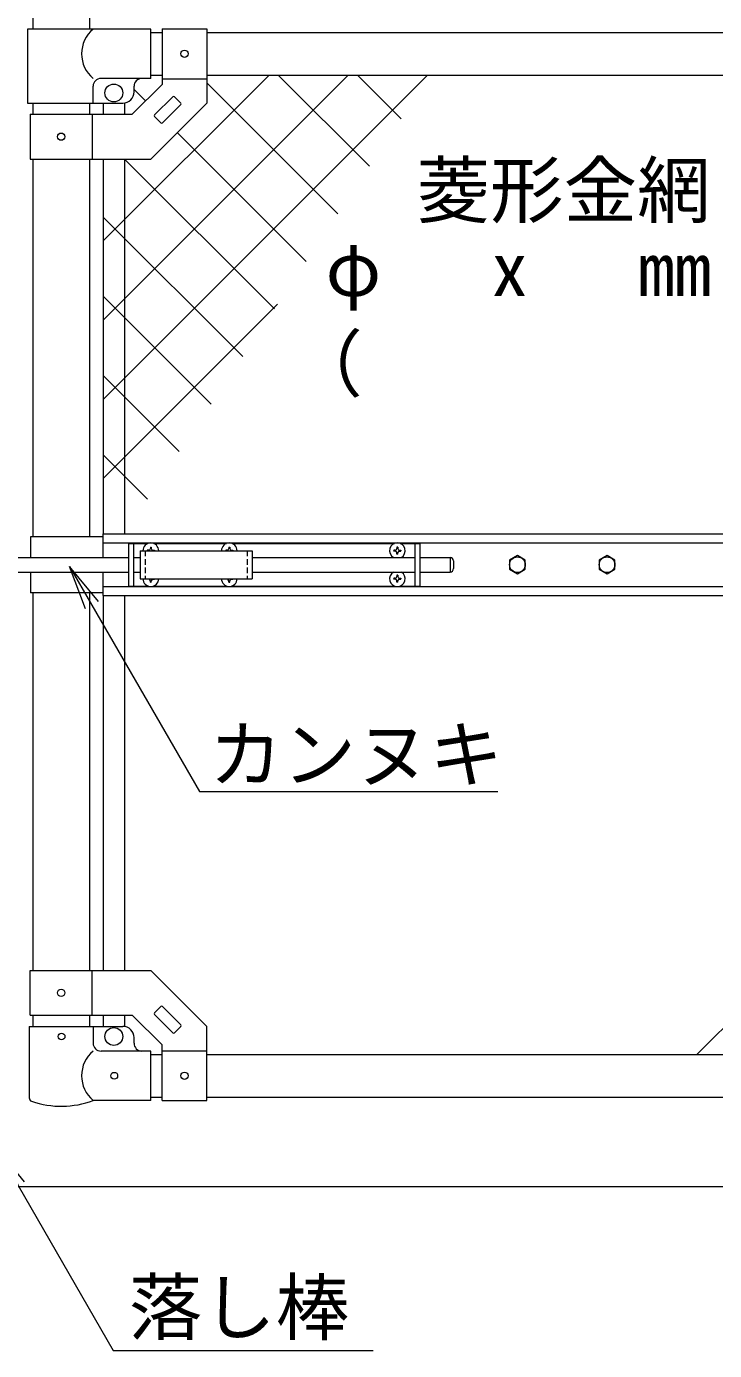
# Model space of a CAD drawing. Units: millimetres, scale not verified. Extents: x -4200 to 4200, y -2970 to 2970.
# Drawn here: x 1484 to 2098, y -465 to 717 of the extents above; entities that cross this region are included whole.
import ezdxf
from ezdxf.enums import TextEntityAlignment as Align

# ---------------------------------------------------------------- set-up
doc = ezdxf.new("R2010")
doc.units = ezdxf.units.MM
doc.header["$LTSCALE"] = 20
doc.linetypes.add('USER2', pattern=[0.375, 0.25, -0.125])
for name, color, linetype, lineweight in [('0-3_D-STR1', 1, 'Continuous', 18), ('0-4_D-BGD', 7, 'Continuous', 9), ('0-6_D-STR3', 3, 'Continuous', 13), ('0-8_0', 7, 'Continuous', 9), ('0-9_D-STR-TXT', 7, 'Continuous', 9), ('0-A_D-STR2', 7, 'Continuous', 9)]:
    doc.layers.add(name, color=color, linetype=linetype, lineweight=lineweight)
doc.styles.add('ＭＳ ゴシック', font='')
doc.styles.get('ＭＳ ゴシック').set_extended_font_data('MS Gothic')

# ---------------------------------------------------------------- blocks, each defined once
blk = doc.blocks.new('MLeader1')
at = {"layer": '0-8_0'}
blk.add_line((1470.63, -321.08), (1456.41, -283.1), dxfattribs=at)
for points in [[(1482.18, -314.41), (1456.41, -283.1), (1476.41, -317.74)], [(1476.41, -317.74), (1561.35, -464.87), (1785.96, -464.87), (1793.16, -464.87)]]:
    blk.add_lwpolyline(points, dxfattribs=at)
blk = doc.blocks.new('MLeader5')
at = {"layer": '0-8_0'}
blk.add_line((1536.57, 196.9), (1522.35, 234.88), dxfattribs=at)
for points in [[(1548.12, 203.57), (1522.35, 234.88), (1542.35, 200.24)], [(1542.35, 200.24), (1638.38, 33.9), (1897.17, 33.9), (1904.37, 33.9)]]:
    blk.add_lwpolyline(points, dxfattribs=at)

msp = doc.modelspace()

# ---------------------------------------------------------------- linework, layer by layer
at = {"layer": '0-3_D-STR1'}
for p, q in [((1489.47, 1150.37), (1489.47, 714.37)), ((1540.27, 1150.37), (1540.27, 714.37)), ((1594.87, 711.37), (1604.87, 711.37)), ((1644.87, 711.37), (2279.07, 711.37)), ((1594.87, 673.37), (1604.87, 673.37)), ((1644.87, 673.37), (2279.07, 673.37)), ((1489.47, 648.37), (1489.47, 638.37)), ((1540.27, 648.37), (1540.27, 638.37)), ((1552.37, 648.37), (1552.37, 638.37)), ((1571.37, 648.37), (1571.37, 638.37)), ((1489.47, 598.37), (1489.47, 261.37)), ((1540.27, 598.37), (1540.27, 261.37)), ((1552.37, 598.37), (1552.37, 263.87)), ((1571.37, 598.37), (1571.37, 263.87)), ((1489.47, 211.37), (1489.47, -125.63)), ((1540.27, 211.37), (1540.27, -125.63)), ((1552.37, 208.87), (1552.37, -125.63)), ((1571.37, 208.87), (1571.37, -125.63)), ((1489.47, -165.63), (1489.47, -175.63)), ((1540.27, -165.63), (1540.27, -175.63)), ((1552.37, -165.63), (1552.37, -175.63)), ((1571.37, -165.63), (1571.37, -175.75)), ((1594.87, -200.63), (1604.87, -200.63)), ((1644.87, -200.63), (2279.07, -200.63)), ((1594.87, -238.63), (1604.87, -238.63)), ((1644.87, -238.63), (2279.07, -238.63))]:
    msp.add_line(p, q, dxfattribs=at)
at = {"layer": '0-4_D-BGD'}
msp.add_line((609.22, -318.63), (2359.22, -318.63), dxfattribs=at)
at = {"layer": '0-6_D-STR3'}
for p, q in [((1594.87, 714.37), (1484.92, 714.37)), ((1484.92, 714.37), (1484.92, 648.37)), ((1594.87, 670.37), (1594.87, 714.37)), ((1604.87, 714.62), (1604.87, 664.94)), ((1604.87, 714.62), (1644.87, 714.62)), ((1644.87, 714.62), (1644.87, 648.37)), ((1543.42, 648.37), (1543.42, 663.37)), ((1594.87, 670.37), (1550.42, 670.37)), ((1578.3, 638.37), (1604.87, 664.94)), ((1579.87, 658.37), (1579.87, 663.37)), ((1604.87, 670.12), (1644.87, 670.12)), ((1598.2, 637.77), (1614.46, 654.03)), ((1615.88, 654.03), (1621.53, 648.38)), ((1484.92, 648.37), (1569.87, 648.37)), ((1487.17, 638.37), (1578.3, 638.37)), ((1487.17, 638.37), (1487.17, 598.37)), ((1542.57, 638.37), (1542.57, 598.37)), ((1605.27, 630.7), (1621.53, 646.96)), ((1598.2, 636.36), (1603.85, 630.7)), ((1487.37, 261.37), (1487.37, 242.87)), ((1551.97, 261.37), (1487.37, 261.37)), ((1551.97, 263.87), (2371.97, 263.87)), ((1551.97, 263.87), (1551.97, 242.87)), ((1551.97, 255.87), (2371.97, 255.87)), ((1574.87, 255.37), (1574.87, 217.37)), ((1574.87, 255.37), (1592.27, 255.37)), ((1579.37, 255.37), (1579.37, 217.37)), ((1585.37, 248.87), (1585.37, 223.87)), ((1585.37, 248.87), (1685.37, 248.87)), ((1593.01, 249.29), (1591.72, 249.26)), ((1591.72, 249.26), (1591.72, 248.87)), ((1594.47, 252.02), (1594.45, 250.72)), ((1594.47, 252.02), (1595.26, 252.02)), ((1595.26, 252.02), (1595.28, 250.72)), ((1597.46, 255.37), (1662.27, 255.37)), ((1663.01, 249.29), (1661.72, 249.26)), ((1661.72, 249.26), (1661.72, 248.87)), ((1664.47, 252.02), (1664.45, 250.72)), ((1664.47, 252.02), (1665.26, 252.02)), ((1665.26, 252.02), (1665.28, 250.72)), ((1666.72, 249.29), (1668.02, 249.26)), ((1667.46, 255.37), (1812.27, 255.37)), ((1668.02, 249.26), (1668.02, 248.87)), ((1685.37, 248.87), (1685.37, 223.87)), ((1813.01, 249.29), (1811.72, 249.26)), ((1811.72, 249.26), (1811.72, 248.87)), ((1814.47, 252.02), (1814.45, 250.72)), ((1815.26, 252.02), (1814.47, 252.02)), ((1815.26, 252.02), (1815.28, 250.72)), ((1816.72, 248.45), (1818.02, 248.47)), ((1817.46, 255.37), (1834.87, 255.37)), ((1818.02, 248.47), (1818.02, 248.87)), ((1830.37, 255.37), (1830.37, 217.37)), ((1834.87, 255.37), (1834.87, 217.37)), ((1393.57, 242.87), (1574.87, 242.87)), ((1579.37, 242.87), (1585.37, 242.87)), ((1685.37, 242.87), (1830.37, 242.87)), ((1814.47, 245.72), (1814.45, 247.01)), ((1815.26, 245.72), (1814.47, 245.72)), ((1815.26, 245.72), (1815.28, 247.01)), ((1834.87, 242.87), (1861.87, 242.87)), ((1861.87, 242.87), (1861.87, 229.87)), ((1864.87, 239.87), (1864.87, 232.87)), ((1393.57, 229.87), (1574.87, 229.87)), ((1487.37, 229.87), (1487.37, 211.37)), ((1551.97, 229.87), (1551.97, 208.87)), ((1579.37, 229.87), (1585.37, 229.87)), ((1685.37, 229.87), (1830.37, 229.87)), ((1814.47, 227.02), (1814.45, 225.72)), ((1815.26, 227.02), (1814.47, 227.02)), ((1815.26, 227.02), (1815.28, 225.72)), ((1834.87, 229.87), (1861.87, 229.87)), ((1551.97, 216.87), (2371.97, 216.87)), ((1574.87, 217.37), (1592.27, 217.37)), ((1585.37, 223.87), (1685.37, 223.87)), ((1591.72, 223.47), (1591.72, 223.87)), ((1593.01, 223.45), (1591.72, 223.47)), ((1594.47, 220.72), (1594.45, 222.01)), ((1594.47, 220.72), (1595.26, 220.72)), ((1595.26, 220.72), (1595.28, 222.01)), ((1596.72, 223.45), (1598.02, 223.47)), ((1597.46, 217.37), (1662.27, 217.37)), ((1598.02, 223.47), (1598.02, 223.87)), ((1661.72, 223.47), (1661.72, 223.87)), ((1663.01, 223.45), (1661.72, 223.47)), ((1664.47, 220.72), (1664.45, 222.01)), ((1664.47, 220.72), (1665.26, 220.72)), ((1665.26, 220.72), (1665.28, 222.01)), ((1666.72, 223.45), (1668.02, 223.47)), ((1667.46, 217.37), (1812.27, 217.37)), ((1668.02, 223.47), (1668.02, 223.87)), ((1813.01, 224.29), (1811.72, 224.26)), ((1811.72, 224.26), (1811.72, 223.87)), ((1814.47, 220.72), (1814.45, 222.01)), ((1815.26, 220.72), (1814.47, 220.72)), ((1815.26, 220.72), (1815.28, 222.01)), ((1816.72, 224.29), (1818.02, 224.26)), ((1816.72, 223.45), (1818.02, 223.47)), ((1817.46, 217.37), (1834.87, 217.37)), ((1818.02, 224.26), (1818.02, 223.87)), ((1818.02, 223.47), (1818.02, 223.87)), ((1551.97, 211.37), (1487.37, 211.37)), ((1551.97, 208.87), (2371.97, 208.87)), ((1487.17, -165.63), (1487.17, -125.63)), ((1542.57, -165.63), (1542.57, -125.63)), ((1598.2, -163.62), (1603.85, -157.97)), ((1598.2, -165.04), (1614.46, -181.3)), ((1605.27, -157.97), (1621.53, -174.23)), ((1486.32, -175.63), (1543.42, -175.63)), ((1486.32, -175.63), (1486.32, -239.33)), ((1487.17, -165.63), (1578.3, -165.63)), ((1543.42, -175.63), (1543.42, -190.63)), ((1543.42, -175.63), (1569.87, -175.63)), ((1578.3, -165.63), (1604.87, -192.2)), ((1615.88, -181.3), (1621.53, -175.64)), ((1644.87, -241.88), (1644.87, -175.63)), ((1579.87, -190.63), (1579.87, -185.63)), ((1594.87, -197.63), (1550.42, -197.63)), ((1594.87, -241.63), (1594.87, -197.63)), ((1604.87, -241.88), (1604.87, -192.2)), ((1604.87, -197.38), (1644.87, -197.38)), ((1594.87, -241.63), (1543.42, -241.63)), ((1604.87, -241.88), (1644.87, -241.88))]:
    msp.add_line(p, q, dxfattribs=at)
at = {"layer": '0-6_D-STR3', "linetype": 'USER2'}
for p, q in [((1589.87, 248.87), (1589.87, 223.87)), ((1680.87, 248.87), (1680.87, 223.87))]:
    msp.add_line(p, q, dxfattribs=at)
at = {"layer": '0-6_D-STR3'}
for points in [[(1487.17, 598.37), (1594.87, 598.37), (1644.87, 648.37)], [(1596.72, 249.29), (1598.02, 249.26), (1598.02, 248.87)], [(1813.01, 248.45), (1811.72, 248.47), (1811.72, 248.87)], [(1816.72, 249.29), (1818.02, 249.26), (1818.02, 248.87)], [(1813.01, 223.45), (1811.72, 223.47), (1811.72, 223.87)], [(1487.17, -125.63), (1594.87, -125.63), (1644.87, -175.63)]]:
    msp.add_lwpolyline(points, dxfattribs=at)
for points in [[(1921.97, 244.47), (1914.95, 240.42), (1914.95, 232.32), (1921.97, 228.27), (1928.98, 232.32), (1928.98, 240.42)], [(2001.97, 244.47), (1994.95, 240.42), (1994.95, 232.32), (2001.97, 228.27), (2008.98, 232.32), (2008.98, 240.42)]]:
    msp.add_lwpolyline(points, close=True, dxfattribs=at)
for centre, radius in [((1624.87, 692.37), 3.25), ((1561.87, 657.37), 8), ((1514.87, 618.37), 3.25), ((1921.97, 236.37), 7.03), ((2001.97, 236.37), 7.03), ((1514.87, -145.63), 3.25), ((1561.87, -184.63), 8), ((1515.27, -184.63), 3), ((1562.27, -219.63), 3), ((1624.87, -219.63), 3.25)]:
    msp.add_circle(centre, radius, dxfattribs=at)
for centre, radius, start, end in [((1561.61, 692.37), 28.55, 129.59418, 230.40582), ((1550.42, 663.37), 7, 90, 180), ((1586.87, 663.37), 7, 90, 180), ((1569.87, 658.37), 10, 270, 0), ((1615.17, 653.33), 1, 45, 135), ((1620.83, 647.67), 1, 315, 45), ((1598.91, 637.06), 1, 135, 225), ((1604.56, 631.41), 1, 225, 315), ((1594.87, 248.87), 7, 0, 180), ((1592.96, 250.77), 1.49, 270, 0), ((1596.77, 250.77), 1.49, 180, 270), ((1664.87, 248.87), 7, 0, 180), ((1662.96, 250.77), 1.49, 270, 0), ((1666.77, 250.77), 1.49, 180, 270), ((1814.87, 248.87), 7, 301.00272, 238.99728), ((1812.96, 250.77), 1.49, 270, 0), ((1812.96, 246.96), 1.49, 0, 90), ((1816.77, 250.77), 1.49, 180, 270), ((1816.77, 246.96), 1.49, 90, 180), ((1861.87, 239.87), 3, 0, 90), ((1814.87, 223.87), 7, 121.00272, 58.99728), ((1812.96, 225.77), 1.49, 270, 0), ((1816.77, 225.77), 1.49, 180, 270), ((1861.87, 232.87), 3, 270, 0), ((1594.87, 223.87), 7, 180, 0), ((1592.96, 221.96), 1.49, 0, 90), ((1596.77, 221.96), 1.49, 90, 180), ((1664.87, 223.87), 7, 180, 0), ((1662.96, 221.96), 1.49, 0, 90), ((1666.77, 221.96), 1.49, 90, 180), ((1812.96, 221.96), 1.49, 0, 90), ((1816.77, 221.96), 1.49, 90, 180), ((1598.91, -164.33), 1, 135, 225), ((1604.56, -158.67), 1, 45, 135), ((1569.87, -185.63), 10, 0, 90), ((1620.83, -174.94), 1, 315, 45), ((1615.17, -180.59), 1, 225, 315), ((1561.61, -219.63), 28.55, 129.59418, 230.40582), ((1550.42, -190.63), 7, 180, 270), ((1586.87, -190.63), 7, 180, 270), ((1489.62, -239.33), 3.3, 180, 250.77949), ((1514.87, -166.9), 80, 250.77949, 290.9084)]:
    msp.add_arc(centre, radius, start, end, dxfattribs=at)
at = {"layer": '0-A_D-STR2'}
for p, q in [((1552.37, 525.38), (1700.35, 673.37)), ((1552.37, 454.67), (1771.07, 673.37)), ((1552.37, 383.96), (1841.78, 673.37)), ((1761.68, 549.49), (1644.87, 666.3)), ((1789.95, 591.93), (1708.51, 673.37)), ((1818.23, 634.36), (1779.22, 673.37)), ((1590.19, 650.26), (1579.87, 660.59)), ((1733.4, 507.06), (1618.48, 621.98)), ((1705.13, 464.62), (1571.38, 598.37)), ((1676.85, 422.19), (1552.37, 546.67)), ((1648.58, 379.75), (1552.37, 475.96)), ((1552.37, 313.25), (1707.9, 468.78)), ((1620.3, 337.31), (1552.37, 405.25)), ((1592.03, 294.88), (1552.37, 334.54)), ((2371.57, 88.78), (2082.15, -200.63))]:
    msp.add_line(p, q, dxfattribs=at)

# ---------------------------------------------------------------- block references
at = {"layer": '0-8_0'}
for name in ['MLeader5', 'MLeader1']:
    msp.add_blockref(name, (0, 0), dxfattribs=at)

# ---------------------------------------------------------------- texts
at = {"layer": '0-9_D-STR-TXT', "style": 'ＭＳ ゴシック'}
for s, p in [('菱形金網', (1832.02, 532.16)), ('φ   x   mm目', (1750.8, 461.72)), ('（\u3000\u3000   \u3000\u3000）', (1718.32, 377.25)), ('カンヌキ', (1646.69, 28.64)), ('落し棒', (1575.14, -464.73))]:
    msp.add_text(s, height=48.09, dxfattribs=at).set_placement(p, align=Align.BOTTOM_LEFT)

doc.saveas('drawing.dxf')
